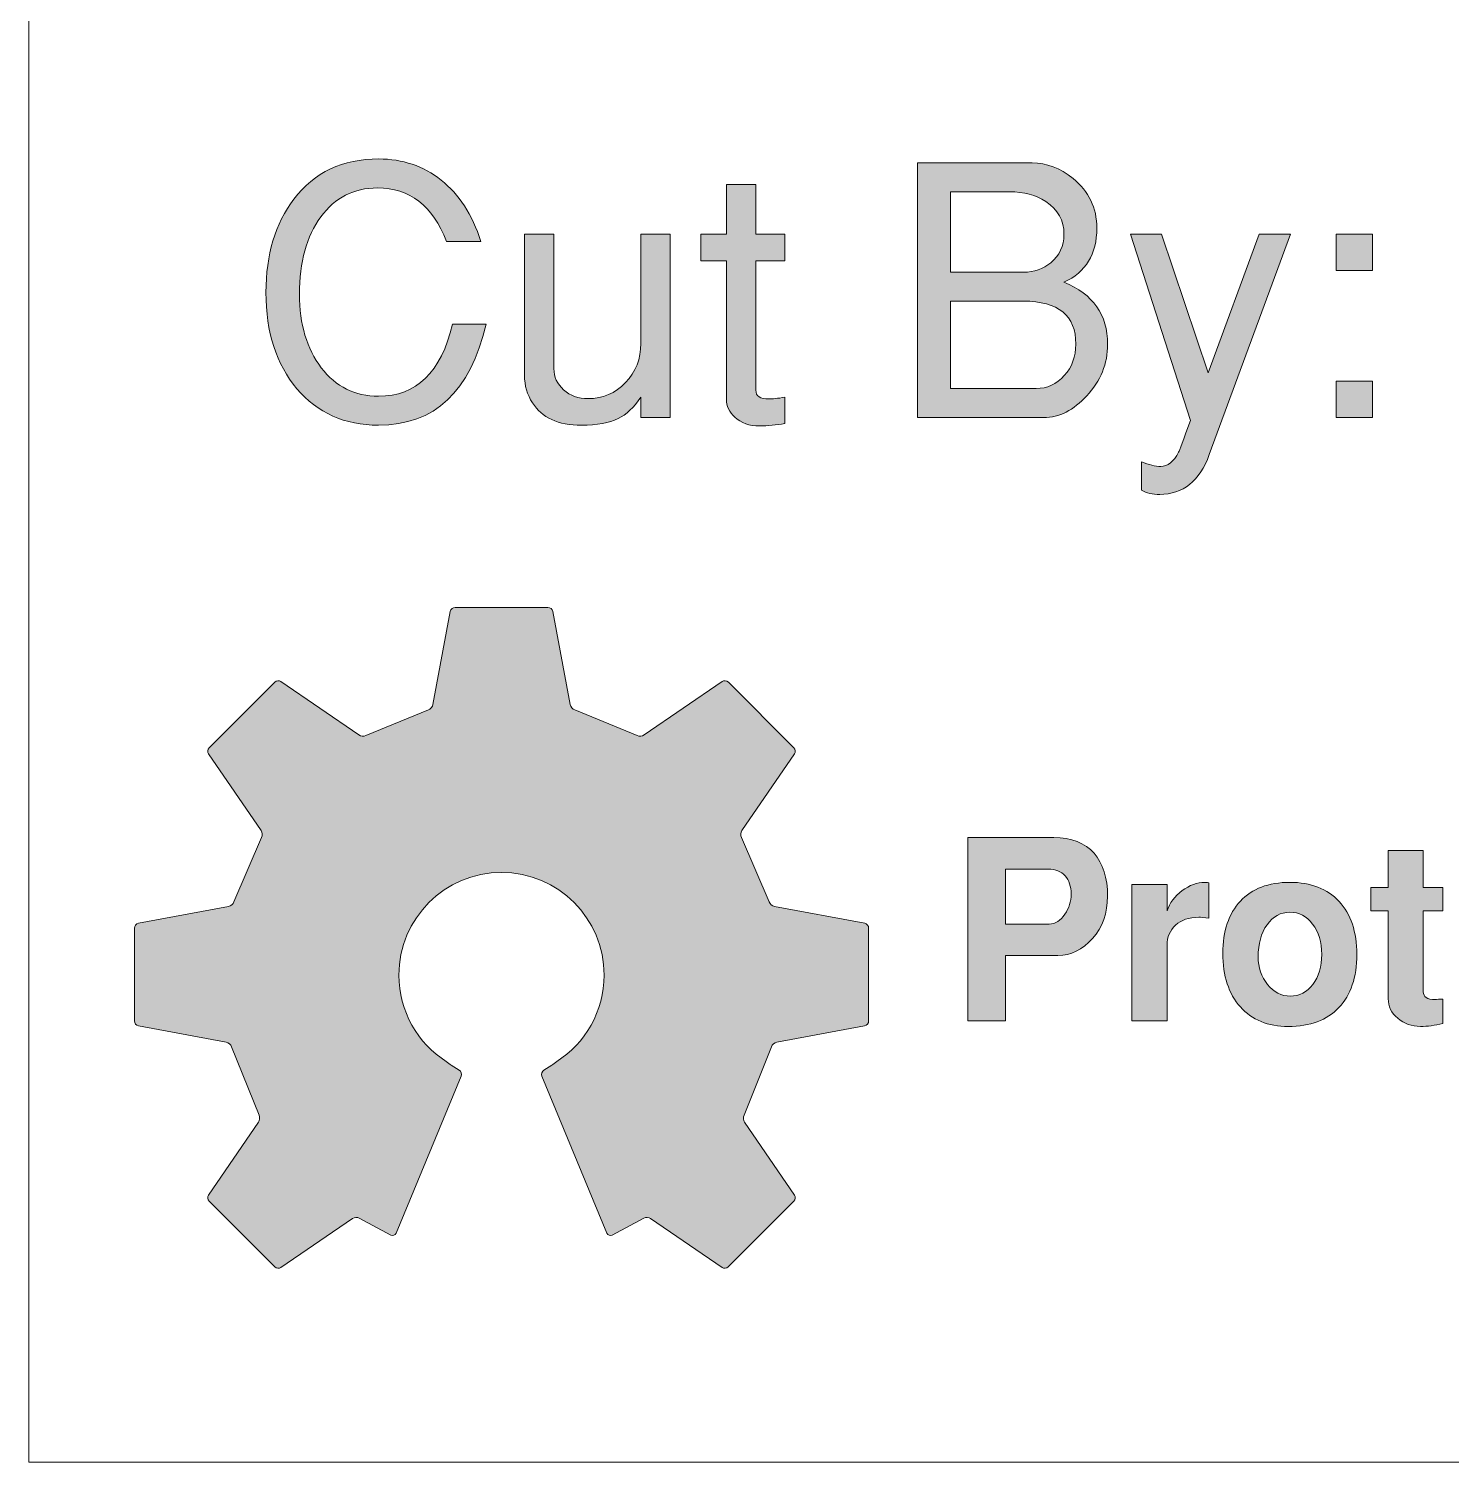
# Model space of a CAD drawing. Header units: inches. Extents: x 1.04 to 10.11, y -6.95 to -1.5.
# Drawn here: x 1.041 to 1.719, y -5.562 to -4.879 of the extents above; entities that cross this region are included whole.
import ezdxf

# ---------------------------------------------------------------- set-up
doc = ezdxf.new("R2010")
doc.units = ezdxf.units.IN
doc.header["$MEASUREMENT"] = 0
doc.layers.add('Layer 1', color=7, linetype='Continuous')

# ---------------------------------------------------------------- blocks, each defined once
blk = doc.blocks.new('block 33')
at = {"layer": 'Layer 1', "true_color": 0xed1f24}
h = blk.add_hatch(color=240, dxfattribs=at)
h.dxf.hatch_style = 2
edge = h.paths.add_edge_path()
edge.add_spline(control_points=[(1.25879, -5.01965), (1.25134, -5.05176), (1.23423, -5.06782), (1.20745, -5.06782), (1.19134, -5.06782), (1.17837, -5.06201), (1.16854, -5.05039), (1.1587, -5.03879), (1.15379, -5.02348), (1.15379, -5.00448), (1.15379, -4.98648), (1.15823, -4.97165), (1.16712, -4.95998), (1.17689, -4.9472), (1.1904, -4.94082), (1.20762, -4.94082), (1.21895, -4.94082), (1.22887, -4.94418), (1.23737, -4.9509), (1.24587, -4.95762), (1.25218, -4.96737), (1.25629, -4.98015), (1.25629, -4.98015), (1.23995, -4.98015), (1.23995, -4.98015), (1.2334, -4.96315), (1.2224, -4.95465), (1.20695, -4.95465), (1.19573, -4.95465), (1.18673, -4.95926), (1.17995, -4.96848), (1.17318, -4.97771), (1.16979, -4.98998), (1.16979, -5.00532), (1.16979, -5.01965), (1.17326, -5.03134), (1.1802, -5.0404), (1.18715, -5.04945), (1.19623, -5.05398), (1.20745, -5.05398), (1.22556, -5.05398), (1.23734, -5.04254), (1.24278, -5.01965), (1.24278, -5.01965), (1.25879, -5.01965), (1.25879, -5.01965)], knot_values=[0, 0, 0, 0, 1, 1, 1, 2, 2, 2, 3, 3, 3, 4, 4, 4, 5, 5, 5, 6, 6, 6, 7, 7, 7, 8, 8, 8, 9, 9, 9, 10, 10, 10, 11, 11, 11, 12, 12, 12, 13, 13, 13, 14, 14, 14, 15, 15, 15, 15], degree=3, periodic=1)
h = blk.add_hatch(color=240, dxfattribs=at)
h.dxf.hatch_style = 2
edge = h.paths.add_edge_path()
edge.add_spline(control_points=[(1.55528, -5.02915), (1.55528, -5.03848), (1.55195, -5.04671), (1.54528, -5.05381), (1.53906, -5.0607), (1.53223, -5.06415), (1.52478, -5.06415), (1.52478, -5.06415), (1.46462, -5.06415), (1.46462, -5.06415), (1.46462, -5.06415), (1.46462, -4.94265), (1.46462, -4.94265), (1.46462, -4.94265), (1.51928, -4.94265), (1.51928, -4.94265), (1.52606, -4.94265), (1.53256, -4.94515), (1.53878, -4.95015), (1.54634, -4.95626), (1.55012, -4.96415), (1.55012, -4.97382), (1.55012, -4.98626), (1.54489, -4.99487), (1.53445, -4.99965), (1.54834, -5.00532), (1.55528, -5.01515), (1.55528, -5.02915)], knot_values=[0, 0, 0, 0, 1, 1, 1, 2, 2, 2, 3, 3, 3, 4, 4, 4, 5, 5, 5, 6, 6, 6, 7, 7, 7, 8, 8, 8, 9, 9, 9, 9], degree=3, periodic=1)
edge = h.paths.add_edge_path()
edge.add_spline(control_points=[(1.53445, -4.97681), (1.53445, -4.97015), (1.53156, -4.96493), (1.52578, -4.96115), (1.521, -4.95804), (1.51529, -4.95648), (1.50862, -4.95648), (1.50862, -4.95648), (1.48029, -4.95648), (1.48029, -4.95648), (1.48029, -4.95648), (1.48029, -4.99481), (1.48029, -4.99481), (1.48029, -4.99481), (1.51529, -4.99481), (1.51529, -4.99481), (1.52017, -4.99481), (1.52445, -4.99331), (1.52812, -4.99032), (1.53234, -4.98687), (1.53445, -4.98237), (1.53445, -4.97681)], knot_values=[0, 0, 0, 0, 1, 1, 1, 2, 2, 2, 3, 3, 3, 4, 4, 4, 5, 5, 5, 6, 6, 6, 7, 7, 7, 7], degree=3, periodic=1)
edge = h.paths.add_edge_path()
edge.add_spline(control_points=[(1.54011, -5.02915), (1.54011, -5.01548), (1.53179, -5.00865), (1.51512, -5.00865), (1.51512, -5.00865), (1.48029, -5.00865), (1.48029, -5.00865), (1.48029, -5.00865), (1.48029, -5.05031), (1.48029, -5.05031), (1.48029, -5.05031), (1.52112, -5.05031), (1.52112, -5.05031), (1.52645, -5.05031), (1.53095, -5.04826), (1.53461, -5.04415), (1.53828, -5.04004), (1.54011, -5.03504), (1.54011, -5.02915)], knot_values=[0, 0, 0, 0, 1, 1, 1, 2, 2, 2, 3, 3, 3, 4, 4, 4, 5, 5, 5, 6, 6, 6, 6], degree=3, periodic=1)
h = blk.add_hatch(color=240, dxfattribs=at)
h.dxf.hatch_style = 2
edge = h.paths.add_edge_path()
edge.add_spline(control_points=[(1.40129, -5.06698), (1.39718, -5.06776), (1.39317, -5.06815), (1.38928, -5.06815), (1.38439, -5.06815), (1.38045, -5.06676), (1.37745, -5.06398), (1.37478, -5.06154), (1.37345, -5.0587), (1.37345, -5.05548), (1.37345, -5.05548), (1.37345, -4.98948), (1.37345, -4.98948), (1.37345, -4.98948), (1.36129, -4.98948), (1.36129, -4.98948), (1.36129, -4.98948), (1.36129, -4.97665), (1.36129, -4.97665), (1.36129, -4.97665), (1.37345, -4.97665), (1.37345, -4.97665), (1.37345, -4.97665), (1.37345, -4.95298), (1.37345, -4.95298), (1.37345, -4.95298), (1.38745, -4.95298), (1.38745, -4.95298), (1.38745, -4.95298), (1.38745, -4.97665), (1.38745, -4.97665), (1.38745, -4.97665), (1.40129, -4.97665), (1.40129, -4.97665), (1.40129, -4.97665), (1.40129, -4.98948), (1.40129, -4.98948), (1.40129, -4.98948), (1.38745, -4.98948), (1.38745, -4.98948), (1.38745, -4.98948), (1.38745, -5.05115), (1.38745, -5.05115), (1.38745, -5.05393), (1.38951, -5.05531), (1.39362, -5.05531), (1.39528, -5.05531), (1.39784, -5.05504), (1.40129, -5.05448), (1.40129, -5.05448), (1.40129, -5.06698), (1.40129, -5.06698)], knot_values=[0, 0, 0, 0, 1, 1, 1, 2, 2, 2, 3, 3, 3, 4, 4, 4, 5, 5, 5, 6, 6, 6, 7, 7, 7, 8, 8, 8, 9, 9, 9, 10, 10, 10, 11, 11, 11, 12, 12, 12, 13, 13, 13, 14, 14, 14, 15, 15, 15, 16, 16, 16, 17, 17, 17, 17], degree=3, periodic=1)
h = blk.add_hatch(color=240, dxfattribs=at)
h.dxf.hatch_style = 2
edge = h.paths.add_edge_path()
edge.add_spline(control_points=[(1.34662, -5.06415), (1.34662, -5.06415), (1.33262, -5.06415), (1.33262, -5.06415), (1.33262, -5.06415), (1.33262, -5.05448), (1.33262, -5.05448), (1.32928, -5.05937), (1.32568, -5.06276), (1.32178, -5.06465), (1.31757, -5.06676), (1.31173, -5.06782), (1.30429, -5.06782), (1.29317, -5.06782), (1.28539, -5.06426), (1.28095, -5.05715), (1.27839, -5.05326), (1.27712, -5.04893), (1.27712, -5.04415), (1.27712, -5.04415), (1.27712, -4.97665), (1.27712, -4.97665), (1.27712, -4.97665), (1.29112, -4.97665), (1.29112, -4.97665), (1.29112, -4.97665), (1.29112, -5.04081), (1.29112, -5.04081), (1.29112, -5.04481), (1.29268, -5.0482), (1.29579, -5.05098), (1.2989, -5.05376), (1.30279, -5.05515), (1.30745, -5.05515), (1.31445, -5.05515), (1.32039, -5.05259), (1.32528, -5.04748), (1.33017, -5.04237), (1.33262, -5.03615), (1.33262, -5.02882), (1.33262, -5.02882), (1.33262, -4.97665), (1.33262, -4.97665), (1.33262, -4.97665), (1.34662, -4.97665), (1.34662, -4.97665), (1.34662, -4.97665), (1.34662, -5.06415), (1.34662, -5.06415)], knot_values=[0, 0, 0, 0, 1, 1, 1, 2, 2, 2, 3, 3, 3, 4, 4, 4, 5, 5, 5, 6, 6, 6, 7, 7, 7, 8, 8, 8, 9, 9, 9, 10, 10, 10, 11, 11, 11, 12, 12, 12, 13, 13, 13, 14, 14, 14, 15, 15, 15, 16, 16, 16, 16], degree=3, periodic=1)
h = blk.add_hatch(color=240, dxfattribs=at)
h.dxf.hatch_style = 2
edge = h.paths.add_edge_path()
edge.add_spline(control_points=[(1.64245, -4.97665), (1.64245, -4.97665), (1.60378, -5.08181), (1.60378, -5.08181), (1.59911, -5.09448), (1.59123, -5.10082), (1.58011, -5.10082), (1.57667, -5.10082), (1.57378, -5.10014), (1.57145, -5.0988), (1.57145, -5.0988), (1.57145, -5.08531), (1.57145, -5.08531), (1.57501, -5.08676), (1.57806, -5.08748), (1.58061, -5.08748), (1.58395, -5.08748), (1.58679, -5.0852), (1.58912, -5.08063), (1.58945, -5.08008), (1.59134, -5.07507), (1.59478, -5.06561), (1.59478, -5.06561), (1.56611, -4.97665), (1.56611, -4.97665), (1.56611, -4.97665), (1.581, -4.97665), (1.581, -4.97665), (1.581, -4.97665), (1.60322, -5.04278), (1.60322, -5.04278), (1.60322, -5.04278), (1.62753, -4.97665), (1.62753, -4.97665), (1.62753, -4.97665), (1.64245, -4.97665), (1.64245, -4.97665)], knot_values=[0, 0, 0, 0, 1, 1, 1, 2, 2, 2, 3, 3, 3, 4, 4, 4, 5, 5, 5, 6, 6, 6, 7, 7, 7, 8, 8, 8, 9, 9, 9, 10, 10, 10, 11, 11, 11, 12, 12, 12, 12], degree=3, periodic=1)
h = blk.add_hatch(color=240, dxfattribs=at)
h.dxf.hatch_style = 2
h.paths.add_polyline_path([(1.68161, -4.99398), (1.66428, -4.99398), (1.66428, -4.97665), (1.68161, -4.97665)])
h.paths.add_polyline_path([(1.68161, -5.06415), (1.66428, -5.06415), (1.66428, -5.04681), (1.68161, -5.04681)])
at = {"layer": 'Layer 1', "lineweight": 0}
for points in [[(1.68161, -4.99398), (1.66428, -4.99398), (1.66428, -4.97665), (1.68161, -4.97665), (1.68161, -4.99398)], [(1.68161, -5.06415), (1.66428, -5.06415), (1.66428, -5.04681), (1.68161, -5.04681), (1.68161, -5.06415)]]:
    blk.add_lwpolyline(points, dxfattribs=at)
for points, knots in [([(1.25879, -5.01965), (1.25134, -5.05176), (1.23423, -5.06782), (1.20745, -5.06782), (1.19134, -5.06782), (1.17837, -5.06201), (1.16854, -5.05039), (1.1587, -5.03879), (1.15379, -5.02348), (1.15379, -5.00448), (1.15379, -4.98648), (1.15823, -4.97165), (1.16712, -4.95998), (1.17689, -4.9472), (1.1904, -4.94082), (1.20762, -4.94082), (1.21895, -4.94082), (1.22887, -4.94418), (1.23737, -4.9509), (1.24587, -4.95762), (1.25218, -4.96737), (1.25629, -4.98015), (1.25629, -4.98015), (1.23995, -4.98015), (1.23995, -4.98015), (1.2334, -4.96315), (1.2224, -4.95465), (1.20695, -4.95465), (1.19573, -4.95465), (1.18673, -4.95926), (1.17995, -4.96848), (1.17318, -4.97771), (1.16979, -4.98998), (1.16979, -5.00532), (1.16979, -5.01965), (1.17326, -5.03134), (1.1802, -5.0404), (1.18715, -5.04945), (1.19623, -5.05398), (1.20745, -5.05398), (1.22556, -5.05398), (1.23734, -5.04254), (1.24278, -5.01965), (1.24278, -5.01965), (1.25879, -5.01965), (1.25879, -5.01965)], [0, 0, 0, 0, 1, 1, 1, 2, 2, 2, 3, 3, 3, 4, 4, 4, 5, 5, 5, 6, 6, 6, 7, 7, 7, 8, 8, 8, 9, 9, 9, 10, 10, 10, 11, 11, 11, 12, 12, 12, 13, 13, 13, 14, 14, 14, 15, 15, 15, 15]), ([(1.55528, -5.02915), (1.55528, -5.03848), (1.55195, -5.04671), (1.54528, -5.05381), (1.53906, -5.0607), (1.53223, -5.06415), (1.52478, -5.06415), (1.52478, -5.06415), (1.46462, -5.06415), (1.46462, -5.06415), (1.46462, -5.06415), (1.46462, -4.94265), (1.46462, -4.94265), (1.46462, -4.94265), (1.51928, -4.94265), (1.51928, -4.94265), (1.52606, -4.94265), (1.53256, -4.94515), (1.53878, -4.95015), (1.54634, -4.95626), (1.55012, -4.96415), (1.55012, -4.97382), (1.55012, -4.98626), (1.54489, -4.99487), (1.53445, -4.99965), (1.54834, -5.00532), (1.55528, -5.01515), (1.55528, -5.02915)], [0, 0, 0, 0, 1, 1, 1, 2, 2, 2, 3, 3, 3, 4, 4, 4, 5, 5, 5, 6, 6, 6, 7, 7, 7, 8, 8, 8, 9, 9, 9, 9]), ([(1.40129, -5.06698), (1.39718, -5.06776), (1.39317, -5.06815), (1.38928, -5.06815), (1.38439, -5.06815), (1.38045, -5.06676), (1.37745, -5.06398), (1.37478, -5.06154), (1.37345, -5.0587), (1.37345, -5.05548), (1.37345, -5.05548), (1.37345, -4.98948), (1.37345, -4.98948), (1.37345, -4.98948), (1.36129, -4.98948), (1.36129, -4.98948), (1.36129, -4.98948), (1.36129, -4.97665), (1.36129, -4.97665), (1.36129, -4.97665), (1.37345, -4.97665), (1.37345, -4.97665), (1.37345, -4.97665), (1.37345, -4.95298), (1.37345, -4.95298), (1.37345, -4.95298), (1.38745, -4.95298), (1.38745, -4.95298), (1.38745, -4.95298), (1.38745, -4.97665), (1.38745, -4.97665), (1.38745, -4.97665), (1.40129, -4.97665), (1.40129, -4.97665), (1.40129, -4.97665), (1.40129, -4.98948), (1.40129, -4.98948), (1.40129, -4.98948), (1.38745, -4.98948), (1.38745, -4.98948), (1.38745, -4.98948), (1.38745, -5.05115), (1.38745, -5.05115), (1.38745, -5.05393), (1.38951, -5.05531), (1.39362, -5.05531), (1.39528, -5.05531), (1.39784, -5.05504), (1.40129, -5.05448), (1.40129, -5.05448), (1.40129, -5.06698), (1.40129, -5.06698)], [0, 0, 0, 0, 1, 1, 1, 2, 2, 2, 3, 3, 3, 4, 4, 4, 5, 5, 5, 6, 6, 6, 7, 7, 7, 8, 8, 8, 9, 9, 9, 10, 10, 10, 11, 11, 11, 12, 12, 12, 13, 13, 13, 14, 14, 14, 15, 15, 15, 16, 16, 16, 17, 17, 17, 17]), ([(1.53445, -4.97681), (1.53445, -4.97015), (1.53156, -4.96493), (1.52578, -4.96115), (1.521, -4.95804), (1.51529, -4.95648), (1.50862, -4.95648), (1.50862, -4.95648), (1.48029, -4.95648), (1.48029, -4.95648), (1.48029, -4.95648), (1.48029, -4.99481), (1.48029, -4.99481), (1.48029, -4.99481), (1.51529, -4.99481), (1.51529, -4.99481), (1.52017, -4.99481), (1.52445, -4.99331), (1.52812, -4.99032), (1.53234, -4.98687), (1.53445, -4.98237), (1.53445, -4.97681)], [0, 0, 0, 0, 1, 1, 1, 2, 2, 2, 3, 3, 3, 4, 4, 4, 5, 5, 5, 6, 6, 6, 7, 7, 7, 7]), ([(1.34662, -5.06415), (1.34662, -5.06415), (1.33262, -5.06415), (1.33262, -5.06415), (1.33262, -5.06415), (1.33262, -5.05448), (1.33262, -5.05448), (1.32928, -5.05937), (1.32568, -5.06276), (1.32178, -5.06465), (1.31757, -5.06676), (1.31173, -5.06782), (1.30429, -5.06782), (1.29317, -5.06782), (1.28539, -5.06426), (1.28095, -5.05715), (1.27839, -5.05326), (1.27712, -5.04893), (1.27712, -5.04415), (1.27712, -5.04415), (1.27712, -4.97665), (1.27712, -4.97665), (1.27712, -4.97665), (1.29112, -4.97665), (1.29112, -4.97665), (1.29112, -4.97665), (1.29112, -5.04081), (1.29112, -5.04081), (1.29112, -5.04481), (1.29268, -5.0482), (1.29579, -5.05098), (1.2989, -5.05376), (1.30279, -5.05515), (1.30745, -5.05515), (1.31445, -5.05515), (1.32039, -5.05259), (1.32528, -5.04748), (1.33017, -5.04237), (1.33262, -5.03615), (1.33262, -5.02882), (1.33262, -5.02882), (1.33262, -4.97665), (1.33262, -4.97665), (1.33262, -4.97665), (1.34662, -4.97665), (1.34662, -4.97665), (1.34662, -4.97665), (1.34662, -5.06415), (1.34662, -5.06415)], [0, 0, 0, 0, 1, 1, 1, 2, 2, 2, 3, 3, 3, 4, 4, 4, 5, 5, 5, 6, 6, 6, 7, 7, 7, 8, 8, 8, 9, 9, 9, 10, 10, 10, 11, 11, 11, 12, 12, 12, 13, 13, 13, 14, 14, 14, 15, 15, 15, 16, 16, 16, 16]), ([(1.64245, -4.97665), (1.64245, -4.97665), (1.60378, -5.08181), (1.60378, -5.08181), (1.59911, -5.09448), (1.59123, -5.10082), (1.58011, -5.10082), (1.57667, -5.10082), (1.57378, -5.10014), (1.57145, -5.0988), (1.57145, -5.0988), (1.57145, -5.08531), (1.57145, -5.08531), (1.57501, -5.08676), (1.57806, -5.08748), (1.58061, -5.08748), (1.58395, -5.08748), (1.58679, -5.0852), (1.58912, -5.08063), (1.58945, -5.08008), (1.59134, -5.07507), (1.59478, -5.06561), (1.59478, -5.06561), (1.56611, -4.97665), (1.56611, -4.97665), (1.56611, -4.97665), (1.581, -4.97665), (1.581, -4.97665), (1.581, -4.97665), (1.60322, -5.04278), (1.60322, -5.04278), (1.60322, -5.04278), (1.62753, -4.97665), (1.62753, -4.97665), (1.62753, -4.97665), (1.64245, -4.97665), (1.64245, -4.97665)], [0, 0, 0, 0, 1, 1, 1, 2, 2, 2, 3, 3, 3, 4, 4, 4, 5, 5, 5, 6, 6, 6, 7, 7, 7, 8, 8, 8, 9, 9, 9, 10, 10, 10, 11, 11, 11, 12, 12, 12, 12]), ([(1.54011, -5.02915), (1.54011, -5.01548), (1.53179, -5.00865), (1.51512, -5.00865), (1.51512, -5.00865), (1.48029, -5.00865), (1.48029, -5.00865), (1.48029, -5.00865), (1.48029, -5.05031), (1.48029, -5.05031), (1.48029, -5.05031), (1.52112, -5.05031), (1.52112, -5.05031), (1.52645, -5.05031), (1.53095, -5.04826), (1.53461, -5.04415), (1.53828, -5.04004), (1.54011, -5.03504), (1.54011, -5.02915)], [0, 0, 0, 0, 1, 1, 1, 2, 2, 2, 3, 3, 3, 4, 4, 4, 5, 5, 5, 6, 6, 6, 6])]:
    blk.add_open_spline(points, degree=3, knots=knots, dxfattribs=at)
blk = doc.blocks.new('block 32')
at = {"layer": 'Layer 1'}
blk.add_blockref('block 33', (0, 0), dxfattribs=at)
blk = doc.blocks.new('block 273')
at = {"layer": 'Layer 1', "true_color": 0xed1f24}
h = blk.add_hatch(color=240, dxfattribs=at)
h.dxf.hatch_style = 2
edge = h.paths.add_edge_path()
edge.add_spline(control_points=[(1.55524, -5.29245), (1.55524, -5.30052), (1.55284, -5.30724), (1.54805, -5.31263), (1.54326, -5.31801), (1.53775, -5.32071), (1.53153, -5.32071), (1.53153, -5.32071), (1.5065, -5.32071), (1.5065, -5.32071), (1.5065, -5.32071), (1.5065, -5.35184), (1.5065, -5.35184), (1.5065, -5.35184), (1.48854, -5.35184), (1.48854, -5.35184), (1.48854, -5.35184), (1.48854, -5.26455), (1.48854, -5.26455), (1.48854, -5.26455), (1.52961, -5.26455), (1.52961, -5.26455), (1.53807, -5.26455), (1.54445, -5.26703), (1.54877, -5.27198), (1.55308, -5.27692), (1.55524, -5.28375), (1.55524, -5.29245)], knot_values=[0, 0, 0, 0, 1, 1, 1, 2, 2, 2, 3, 3, 3, 4, 4, 4, 5, 5, 5, 6, 6, 6, 7, 7, 7, 8, 8, 8, 9, 9, 9, 9], degree=3, periodic=1)
edge = h.paths.add_edge_path()
edge.add_spline(control_points=[(1.53787, -5.29138), (1.53787, -5.28778), (1.53691, -5.28491), (1.535, -5.28276), (1.53308, -5.2806), (1.53041, -5.27952), (1.52698, -5.27952), (1.52698, -5.27952), (1.5065, -5.27952), (1.5065, -5.27952), (1.5065, -5.27952), (1.5065, -5.30574), (1.5065, -5.30574), (1.5065, -5.30574), (1.52745, -5.30574), (1.52745, -5.30574), (1.53033, -5.30574), (1.5328, -5.30419), (1.53488, -5.30107), (1.53687, -5.2982), (1.53787, -5.29496), (1.53787, -5.29138)], knot_values=[0, 0, 0, 0, 1, 1, 1, 2, 2, 2, 3, 3, 3, 4, 4, 4, 5, 5, 5, 6, 6, 6, 7, 7, 7, 7], degree=3, periodic=1)
h = blk.add_hatch(color=240, dxfattribs=at)
h.dxf.hatch_style = 2
edge = h.paths.add_edge_path()
edge.add_spline(control_points=[(1.7152, -5.35316), (1.71129, -5.35411), (1.70774, -5.35459), (1.70455, -5.35459), (1.70032, -5.35459), (1.69668, -5.3533), (1.69365, -5.3507), (1.69062, -5.34811), (1.6891, -5.34502), (1.6891, -5.34142), (1.6891, -5.34142), (1.6891, -5.2994), (1.6891, -5.2994), (1.6891, -5.2994), (1.68084, -5.2994), (1.68084, -5.2994), (1.68084, -5.2994), (1.68084, -5.28826), (1.68084, -5.28826), (1.68084, -5.28826), (1.6891, -5.28826), (1.6891, -5.28826), (1.6891, -5.28826), (1.6891, -5.27066), (1.6891, -5.27066), (1.6891, -5.27066), (1.70586, -5.27066), (1.70586, -5.27066), (1.70586, -5.27066), (1.70586, -5.28826), (1.70586, -5.28826), (1.70586, -5.28826), (1.7152, -5.28826), (1.7152, -5.28826), (1.7152, -5.28826), (1.7152, -5.2994), (1.7152, -5.2994), (1.7152, -5.2994), (1.70586, -5.2994), (1.70586, -5.2994), (1.70586, -5.2994), (1.70586, -5.33807), (1.70586, -5.33807), (1.70586, -5.34055), (1.70774, -5.34178), (1.71149, -5.34178), (1.71237, -5.3417), (1.71361, -5.34162), (1.7152, -5.34155), (1.7152, -5.34155), (1.7152, -5.35316), (1.7152, -5.35316)], knot_values=[0, 0, 0, 0, 1, 1, 1, 2, 2, 2, 3, 3, 3, 4, 4, 4, 5, 5, 5, 6, 6, 6, 7, 7, 7, 8, 8, 8, 9, 9, 9, 10, 10, 10, 11, 11, 11, 12, 12, 12, 13, 13, 13, 14, 14, 14, 15, 15, 15, 16, 16, 16, 17, 17, 17, 17], degree=3, periodic=1)
h = blk.add_hatch(color=240, dxfattribs=at)
h.dxf.hatch_style = 2
edge = h.paths.add_edge_path()
edge.add_spline(control_points=[(1.60361, -5.30287), (1.60137, -5.30263), (1.59974, -5.30251), (1.5987, -5.30251), (1.59399, -5.30251), (1.5903, -5.30377), (1.58763, -5.30628), (1.58495, -5.3088), (1.58361, -5.31197), (1.58361, -5.3158), (1.58361, -5.3158), (1.58361, -5.35184), (1.58361, -5.35184), (1.58361, -5.35184), (1.56685, -5.35184), (1.56685, -5.35184), (1.56685, -5.35184), (1.56685, -5.28695), (1.56685, -5.28695), (1.56685, -5.28695), (1.58361, -5.28695), (1.58361, -5.28695), (1.58361, -5.28695), (1.58361, -5.29951), (1.58361, -5.29951), (1.58481, -5.29568), (1.58721, -5.29245), (1.5908, -5.28982), (1.59439, -5.28718), (1.59798, -5.28587), (1.60158, -5.28587), (1.60197, -5.28587), (1.60265, -5.28594), (1.60361, -5.28611), (1.60361, -5.28611), (1.60361, -5.30287), (1.60361, -5.30287)], knot_values=[0, 0, 0, 0, 1, 1, 1, 2, 2, 2, 3, 3, 3, 4, 4, 4, 5, 5, 5, 6, 6, 6, 7, 7, 7, 8, 8, 8, 9, 9, 9, 10, 10, 10, 11, 11, 11, 12, 12, 12, 12], degree=3, periodic=1)
h = blk.add_hatch(color=240, dxfattribs=at)
h.dxf.hatch_style = 2
edge = h.paths.add_edge_path()
edge.add_spline(control_points=[(1.67413, -5.32023), (1.67413, -5.33117), (1.67128, -5.33963), (1.66557, -5.34561), (1.65986, -5.3516), (1.65182, -5.35459), (1.64145, -5.35459), (1.63179, -5.35459), (1.62416, -5.35148), (1.61858, -5.34526), (1.61299, -5.33903), (1.6102, -5.33053), (1.6102, -5.31975), (1.6102, -5.30914), (1.61299, -5.30084), (1.61858, -5.29485), (1.62416, -5.28886), (1.63203, -5.28587), (1.64216, -5.28587), (1.65222, -5.28587), (1.66007, -5.2889), (1.66569, -5.29496), (1.67132, -5.30103), (1.67413, -5.30946), (1.67413, -5.32023)], knot_values=[0, 0, 0, 0, 1, 1, 1, 2, 2, 2, 3, 3, 3, 4, 4, 4, 5, 5, 5, 6, 6, 6, 7, 7, 7, 8, 8, 8, 8], degree=3, periodic=1)
edge = h.paths.add_edge_path()
edge.add_spline(control_points=[(1.65737, -5.32029), (1.65737, -5.31432), (1.65593, -5.30947), (1.65306, -5.30573), (1.65019, -5.30199), (1.64655, -5.30012), (1.64216, -5.30012), (1.63777, -5.30012), (1.63416, -5.3021), (1.63133, -5.30608), (1.62849, -5.31007), (1.62708, -5.31516), (1.62708, -5.32136), (1.62708, -5.32654), (1.62857, -5.33095), (1.63156, -5.33462), (1.63456, -5.33828), (1.63817, -5.34011), (1.6424, -5.34011), (1.64679, -5.34011), (1.65038, -5.33826), (1.65318, -5.33455), (1.65597, -5.33086), (1.65737, -5.3261), (1.65737, -5.32029)], knot_values=[0, 0, 0, 0, 1, 1, 1, 2, 2, 2, 3, 3, 3, 4, 4, 4, 5, 5, 5, 6, 6, 6, 7, 7, 7, 8, 8, 8, 8], degree=3, periodic=1)
at = {"layer": 'Layer 1', "lineweight": 0}
for points, knots in [([(1.55524, -5.29245), (1.55524, -5.30052), (1.55284, -5.30724), (1.54805, -5.31263), (1.54326, -5.31801), (1.53775, -5.32071), (1.53153, -5.32071), (1.53153, -5.32071), (1.5065, -5.32071), (1.5065, -5.32071), (1.5065, -5.32071), (1.5065, -5.35184), (1.5065, -5.35184), (1.5065, -5.35184), (1.48854, -5.35184), (1.48854, -5.35184), (1.48854, -5.35184), (1.48854, -5.26455), (1.48854, -5.26455), (1.48854, -5.26455), (1.52961, -5.26455), (1.52961, -5.26455), (1.53807, -5.26455), (1.54445, -5.26703), (1.54877, -5.27198), (1.55308, -5.27692), (1.55524, -5.28375), (1.55524, -5.29245)], [0, 0, 0, 0, 1, 1, 1, 2, 2, 2, 3, 3, 3, 4, 4, 4, 5, 5, 5, 6, 6, 6, 7, 7, 7, 8, 8, 8, 9, 9, 9, 9]), ([(1.7152, -5.35316), (1.71129, -5.35411), (1.70774, -5.35459), (1.70455, -5.35459), (1.70032, -5.35459), (1.69668, -5.3533), (1.69365, -5.3507), (1.69062, -5.34811), (1.6891, -5.34502), (1.6891, -5.34142), (1.6891, -5.34142), (1.6891, -5.2994), (1.6891, -5.2994), (1.6891, -5.2994), (1.68084, -5.2994), (1.68084, -5.2994), (1.68084, -5.2994), (1.68084, -5.28826), (1.68084, -5.28826), (1.68084, -5.28826), (1.6891, -5.28826), (1.6891, -5.28826), (1.6891, -5.28826), (1.6891, -5.27066), (1.6891, -5.27066), (1.6891, -5.27066), (1.70586, -5.27066), (1.70586, -5.27066), (1.70586, -5.27066), (1.70586, -5.28826), (1.70586, -5.28826), (1.70586, -5.28826), (1.7152, -5.28826), (1.7152, -5.28826), (1.7152, -5.28826), (1.7152, -5.2994), (1.7152, -5.2994), (1.7152, -5.2994), (1.70586, -5.2994), (1.70586, -5.2994), (1.70586, -5.2994), (1.70586, -5.33807), (1.70586, -5.33807), (1.70586, -5.34055), (1.70774, -5.34178), (1.71149, -5.34178), (1.71237, -5.3417), (1.71361, -5.34162), (1.7152, -5.34155), (1.7152, -5.34155), (1.7152, -5.35316), (1.7152, -5.35316)], [0, 0, 0, 0, 1, 1, 1, 2, 2, 2, 3, 3, 3, 4, 4, 4, 5, 5, 5, 6, 6, 6, 7, 7, 7, 8, 8, 8, 9, 9, 9, 10, 10, 10, 11, 11, 11, 12, 12, 12, 13, 13, 13, 14, 14, 14, 15, 15, 15, 16, 16, 16, 17, 17, 17, 17]), ([(1.53787, -5.29138), (1.53787, -5.28778), (1.53691, -5.28491), (1.535, -5.28276), (1.53308, -5.2806), (1.53041, -5.27952), (1.52698, -5.27952), (1.52698, -5.27952), (1.5065, -5.27952), (1.5065, -5.27952), (1.5065, -5.27952), (1.5065, -5.30574), (1.5065, -5.30574), (1.5065, -5.30574), (1.52745, -5.30574), (1.52745, -5.30574), (1.53033, -5.30574), (1.5328, -5.30419), (1.53488, -5.30107), (1.53687, -5.2982), (1.53787, -5.29496), (1.53787, -5.29138)], [0, 0, 0, 0, 1, 1, 1, 2, 2, 2, 3, 3, 3, 4, 4, 4, 5, 5, 5, 6, 6, 6, 7, 7, 7, 7]), ([(1.60361, -5.30287), (1.60137, -5.30263), (1.59974, -5.30251), (1.5987, -5.30251), (1.59399, -5.30251), (1.5903, -5.30377), (1.58763, -5.30628), (1.58495, -5.3088), (1.58361, -5.31197), (1.58361, -5.3158), (1.58361, -5.3158), (1.58361, -5.35184), (1.58361, -5.35184), (1.58361, -5.35184), (1.56685, -5.35184), (1.56685, -5.35184), (1.56685, -5.35184), (1.56685, -5.28695), (1.56685, -5.28695), (1.56685, -5.28695), (1.58361, -5.28695), (1.58361, -5.28695), (1.58361, -5.28695), (1.58361, -5.29951), (1.58361, -5.29951), (1.58481, -5.29568), (1.58721, -5.29245), (1.5908, -5.28982), (1.59439, -5.28718), (1.59798, -5.28587), (1.60158, -5.28587), (1.60197, -5.28587), (1.60265, -5.28594), (1.60361, -5.28611), (1.60361, -5.28611), (1.60361, -5.30287), (1.60361, -5.30287)], [0, 0, 0, 0, 1, 1, 1, 2, 2, 2, 3, 3, 3, 4, 4, 4, 5, 5, 5, 6, 6, 6, 7, 7, 7, 8, 8, 8, 9, 9, 9, 10, 10, 10, 11, 11, 11, 12, 12, 12, 12]), ([(1.67413, -5.32023), (1.67413, -5.33117), (1.67128, -5.33963), (1.66557, -5.34561), (1.65986, -5.3516), (1.65182, -5.35459), (1.64145, -5.35459), (1.63179, -5.35459), (1.62416, -5.35148), (1.61858, -5.34526), (1.61299, -5.33903), (1.6102, -5.33053), (1.6102, -5.31975), (1.6102, -5.30914), (1.61299, -5.30084), (1.61858, -5.29485), (1.62416, -5.28886), (1.63203, -5.28587), (1.64216, -5.28587), (1.65222, -5.28587), (1.66007, -5.2889), (1.66569, -5.29496), (1.67132, -5.30103), (1.67413, -5.30946), (1.67413, -5.32023)], [0, 0, 0, 0, 1, 1, 1, 2, 2, 2, 3, 3, 3, 4, 4, 4, 5, 5, 5, 6, 6, 6, 7, 7, 7, 8, 8, 8, 8]), ([(1.65737, -5.32029), (1.65737, -5.31432), (1.65593, -5.30947), (1.65306, -5.30573), (1.65019, -5.30199), (1.64655, -5.30012), (1.64216, -5.30012), (1.63777, -5.30012), (1.63416, -5.3021), (1.63133, -5.30608), (1.62849, -5.31007), (1.62708, -5.31516), (1.62708, -5.32136), (1.62708, -5.32654), (1.62857, -5.33095), (1.63156, -5.33462), (1.63456, -5.33828), (1.63817, -5.34011), (1.6424, -5.34011), (1.64679, -5.34011), (1.65038, -5.33826), (1.65318, -5.33455), (1.65597, -5.33086), (1.65737, -5.3261), (1.65737, -5.32029)], [0, 0, 0, 0, 1, 1, 1, 2, 2, 2, 3, 3, 3, 4, 4, 4, 5, 5, 5, 6, 6, 6, 7, 7, 7, 8, 8, 8, 8])]:
    blk.add_open_spline(points, degree=3, knots=knots, dxfattribs=at)
blk = doc.blocks.new('block 272')
at = {"layer": 'Layer 1', "true_color": 0xed1f24}
h = blk.add_hatch(color=240, dxfattribs=at)
h.dxf.hatch_style = 2
edge = h.paths.add_edge_path()
edge.add_spline(control_points=[(1.43938, -5.3054), (1.43938, -5.3054), (1.39638, -5.2974), (1.39638, -5.2974), (1.39533, -5.29721), (1.39419, -5.29622), (1.39383, -5.29521), (1.39383, -5.29521), (1.38065, -5.26446), (1.38065, -5.26446), (1.38015, -5.26351), (1.38025, -5.26202), (1.38086, -5.26114), (1.38086, -5.26114), (1.40591, -5.22462), (1.40591, -5.22462), (1.40651, -5.22374), (1.40639, -5.22241), (1.40564, -5.22165), (1.40564, -5.22165), (1.37435, -5.19035), (1.37435, -5.19035), (1.37358, -5.1896), (1.37225, -5.18947), (1.37138, -5.19008), (1.37138, -5.19008), (1.33421, -5.21558), (1.33421, -5.21558), (1.33333, -5.21618), (1.33183, -5.21629), (1.33087, -5.21581), (1.33087, -5.21581), (1.30106, -5.20361), (1.30106, -5.20361), (1.30005, -5.20328), (1.29907, -5.20215), (1.29886, -5.2011), (1.29886, -5.2011), (1.29058, -5.15662), (1.29058, -5.15662), (1.29039, -5.15557), (1.28935, -5.15471), (1.28829, -5.15471), (1.28829, -5.15471), (1.24403, -5.15471), (1.24403, -5.15471), (1.24296, -5.15471), (1.24193, -5.15557), (1.24173, -5.15662), (1.24173, -5.15662), (1.23346, -5.2011), (1.23346, -5.2011), (1.23326, -5.20215), (1.23227, -5.20328), (1.23126, -5.20361), (1.23126, -5.20361), (1.20144, -5.21581), (1.20144, -5.21581), (1.20049, -5.21629), (1.19898, -5.21618), (1.19811, -5.21558), (1.19811, -5.21558), (1.16095, -5.19008), (1.16095, -5.19008), (1.16007, -5.18947), (1.15873, -5.1896), (1.15798, -5.19035), (1.15798, -5.19035), (1.12668, -5.22165), (1.12668, -5.22165), (1.12593, -5.22241), (1.1258, -5.22374), (1.1264, -5.22462), (1.1264, -5.22462), (1.15146, -5.26114), (1.15146, -5.26114), (1.15206, -5.26202), (1.15216, -5.26351), (1.15167, -5.26446), (1.15167, -5.26446), (1.13848, -5.29521), (1.13848, -5.29521), (1.13814, -5.29622), (1.13699, -5.29721), (1.13594, -5.2974), (1.13594, -5.2974), (1.09294, -5.3054), (1.09294, -5.3054), (1.09189, -5.3056), (1.09103, -5.30663), (1.09103, -5.3077), (1.09103, -5.3077), (1.09103, -5.35196), (1.09103, -5.35196), (1.09103, -5.35303), (1.09189, -5.35406), (1.09294, -5.35425), (1.09294, -5.35425), (1.13489, -5.36206), (1.13489, -5.36206), (1.13594, -5.36224), (1.13706, -5.36325), (1.13738, -5.36426), (1.13738, -5.36426), (1.15048, -5.39697), (1.15048, -5.39697), (1.15094, -5.39794), (1.15083, -5.39943), (1.15022, -5.40031), (1.15022, -5.40031), (1.1264, -5.43504), (1.1264, -5.43504), (1.1258, -5.43592), (1.12592, -5.43726), (1.12667, -5.43801), (1.12667, -5.43801), (1.15797, -5.46931), (1.15797, -5.46931), (1.15873, -5.47005), (1.16007, -5.47019), (1.16094, -5.46958), (1.16094, -5.46958), (1.19505, -5.44617), (1.19505, -5.44617), (1.19594, -5.44557), (1.1974, -5.44552), (1.19832, -5.44606), (1.19832, -5.44606), (1.21337, -5.45409), (1.21337, -5.45409), (1.21431, -5.45458), (1.21543, -5.45416), (1.21583, -5.45319), (1.21583, -5.45319), (1.24685, -5.37824), (1.24685, -5.37824), (1.24726, -5.37725), (1.24685, -5.376), (1.24594, -5.37545), (1.24594, -5.37545), (1.24217, -5.37314), (1.24217, -5.37314), (1.24148, -5.37271), (1.24054, -5.37198), (1.2398, -5.37131), (1.22622, -5.36262), (1.21721, -5.3474), (1.21721, -5.33008), (1.21721, -5.30305), (1.23912, -5.28113), (1.26615, -5.28113), (1.29319, -5.28113), (1.3151, -5.30305), (1.3151, -5.33008), (1.3151, -5.3474), (1.30609, -5.36262), (1.29251, -5.37131), (1.29178, -5.37198), (1.29083, -5.37271), (1.29013, -5.37314), (1.29013, -5.37314), (1.28638, -5.37545), (1.28638, -5.37545), (1.28547, -5.376), (1.28505, -5.37725), (1.28546, -5.37824), (1.28546, -5.37824), (1.31647, -5.45319), (1.31647, -5.45319), (1.31688, -5.45416), (1.31799, -5.45458), (1.31895, -5.45409), (1.31895, -5.45409), (1.33398, -5.44607), (1.33398, -5.44607), (1.33491, -5.44552), (1.33638, -5.44556), (1.33726, -5.44617), (1.33726, -5.44617), (1.37137, -5.46958), (1.37137, -5.46958), (1.37225, -5.47019), (1.37358, -5.47005), (1.37434, -5.46931), (1.37434, -5.46931), (1.40564, -5.43801), (1.40564, -5.43801), (1.40639, -5.43726), (1.40652, -5.43592), (1.40591, -5.43505), (1.40591, -5.43505), (1.38208, -5.40032), (1.38208, -5.40032), (1.38148, -5.39944), (1.38137, -5.39794), (1.38184, -5.39698), (1.38184, -5.39698), (1.39493, -5.36426), (1.39493, -5.36426), (1.39526, -5.36325), (1.39637, -5.36225), (1.39742, -5.36206), (1.39742, -5.36206), (1.43937, -5.35425), (1.43937, -5.35425), (1.44042, -5.35406), (1.44128, -5.35303), (1.44128, -5.35196), (1.44128, -5.35196), (1.44128, -5.3077), (1.44128, -5.3077), (1.44129, -5.30663), (1.44042, -5.3056), (1.43938, -5.3054)], knot_values=[0, 0, 0, 0, 0.013889, 0.013889, 0.013889, 0.027778, 0.027778, 0.027778, 0.041667, 0.041667, 0.041667, 0.055556, 0.055556, 0.055556, 0.069444, 0.069444, 0.069444, 0.083333, 0.083333, 0.083333, 0.097222, 0.097222, 0.097222, 0.111111, 0.111111, 0.111111, 0.125, 0.125, 0.125, 0.138889, 0.138889, 0.138889, 0.152778, 0.152778, 0.152778, 0.166667, 0.166667, 0.166667, 0.180556, 0.180556, 0.180556, 0.194444, 0.194444, 0.194444, 0.208333, 0.208333, 0.208333, 0.222222, 0.222222, 0.222222, 0.236111, 0.236111, 0.236111, 0.25, 0.25, 0.25, 0.263889, 0.263889, 0.263889, 0.277778, 0.277778, 0.277778, 0.291667, 0.291667, 0.291667, 0.305556, 0.305556, 0.305556, 0.319444, 0.319444, 0.319444, 0.333333, 0.333333, 0.333333, 0.347222, 0.347222, 0.347222, 0.361111, 0.361111, 0.361111, 0.375, 0.375, 0.375, 0.388889, 0.388889, 0.388889, 0.402778, 0.402778, 0.402778, 0.416667, 0.416667, 0.416667, 0.430556, 0.430556, 0.430556, 0.444444, 0.444444, 0.444444, 0.458333, 0.458333, 0.458333, 0.472222, 0.472222, 0.472222, 0.486111, 0.486111, 0.486111, 0.5, 0.5, 0.5, 0.513889, 0.513889, 0.513889, 0.527778, 0.527778, 0.527778, 0.541667, 0.541667, 0.541667, 0.555556, 0.555556, 0.555556, 0.569444, 0.569444, 0.569444, 0.583333, 0.583333, 0.583333, 0.597222, 0.597222, 0.597222, 0.611111, 0.611111, 0.611111, 0.625, 0.625, 0.625, 0.638889, 0.638889, 0.638889, 0.652778, 0.652778, 0.652778, 0.666667, 0.666667, 0.666667, 0.680556, 0.680556, 0.680556, 0.694444, 0.694444, 0.694444, 0.708333, 0.708333, 0.708333, 0.722222, 0.722222, 0.722222, 0.736111, 0.736111, 0.736111, 0.75, 0.75, 0.75, 0.763889, 0.763889, 0.763889, 0.777778, 0.777778, 0.777778, 0.791667, 0.791667, 0.791667, 0.805556, 0.805556, 0.805556, 0.819444, 0.819444, 0.819444, 0.833333, 0.833333, 0.833333, 0.847222, 0.847222, 0.847222, 0.861111, 0.861111, 0.861111, 0.875, 0.875, 0.875, 0.888889, 0.888889, 0.888889, 0.902778, 0.902778, 0.902778, 0.916667, 0.916667, 0.916667, 0.930556, 0.930556, 0.930556, 0.944444, 0.944444, 0.944444, 0.958333, 0.958333, 0.958333, 0.972222, 0.972222, 0.972222, 0.986111, 0.986111, 0.986111, 0.986111], degree=3, periodic=0)
edge.add_line((1.43938, -5.3054), (1.43938, -5.3054))
at = {"layer": 'Layer 1', "lineweight": 0}
blk.add_open_spline([(1.43938, -5.3054), (1.43938, -5.3054), (1.39638, -5.2974), (1.39638, -5.2974), (1.39533, -5.29721), (1.39419, -5.29622), (1.39383, -5.29521), (1.39383, -5.29521), (1.38065, -5.26446), (1.38065, -5.26446), (1.38015, -5.26351), (1.38025, -5.26202), (1.38086, -5.26114), (1.38086, -5.26114), (1.40591, -5.22462), (1.40591, -5.22462), (1.40651, -5.22374), (1.40639, -5.22241), (1.40564, -5.22165), (1.40564, -5.22165), (1.37435, -5.19035), (1.37435, -5.19035), (1.37358, -5.1896), (1.37225, -5.18947), (1.37138, -5.19008), (1.37138, -5.19008), (1.33421, -5.21558), (1.33421, -5.21558), (1.33333, -5.21618), (1.33183, -5.21629), (1.33087, -5.21581), (1.33087, -5.21581), (1.30106, -5.20361), (1.30106, -5.20361), (1.30005, -5.20328), (1.29907, -5.20215), (1.29886, -5.2011), (1.29886, -5.2011), (1.29058, -5.15662), (1.29058, -5.15662), (1.29039, -5.15557), (1.28935, -5.15471), (1.28829, -5.15471), (1.28829, -5.15471), (1.24403, -5.15471), (1.24403, -5.15471), (1.24296, -5.15471), (1.24193, -5.15557), (1.24173, -5.15662), (1.24173, -5.15662), (1.23346, -5.2011), (1.23346, -5.2011), (1.23326, -5.20215), (1.23227, -5.20328), (1.23126, -5.20361), (1.23126, -5.20361), (1.20144, -5.21581), (1.20144, -5.21581), (1.20049, -5.21629), (1.19898, -5.21618), (1.19811, -5.21558), (1.19811, -5.21558), (1.16095, -5.19008), (1.16095, -5.19008), (1.16007, -5.18947), (1.15873, -5.1896), (1.15798, -5.19035), (1.15798, -5.19035), (1.12668, -5.22165), (1.12668, -5.22165), (1.12593, -5.22241), (1.1258, -5.22374), (1.1264, -5.22462), (1.1264, -5.22462), (1.15146, -5.26114), (1.15146, -5.26114), (1.15206, -5.26202), (1.15216, -5.26351), (1.15167, -5.26446), (1.15167, -5.26446), (1.13848, -5.29521), (1.13848, -5.29521), (1.13814, -5.29622), (1.13699, -5.29721), (1.13594, -5.2974), (1.13594, -5.2974), (1.09294, -5.3054), (1.09294, -5.3054), (1.09189, -5.3056), (1.09103, -5.30663), (1.09103, -5.3077), (1.09103, -5.3077), (1.09103, -5.35196), (1.09103, -5.35196), (1.09103, -5.35303), (1.09189, -5.35406), (1.09294, -5.35425), (1.09294, -5.35425), (1.13489, -5.36206), (1.13489, -5.36206), (1.13594, -5.36224), (1.13706, -5.36325), (1.13738, -5.36426), (1.13738, -5.36426), (1.15048, -5.39697), (1.15048, -5.39697), (1.15094, -5.39794), (1.15083, -5.39943), (1.15022, -5.40031), (1.15022, -5.40031), (1.1264, -5.43504), (1.1264, -5.43504), (1.1258, -5.43592), (1.12592, -5.43726), (1.12667, -5.43801), (1.12667, -5.43801), (1.15797, -5.46931), (1.15797, -5.46931), (1.15873, -5.47005), (1.16007, -5.47019), (1.16094, -5.46958), (1.16094, -5.46958), (1.19505, -5.44617), (1.19505, -5.44617), (1.19594, -5.44557), (1.1974, -5.44552), (1.19832, -5.44606), (1.19832, -5.44606), (1.21337, -5.45409), (1.21337, -5.45409), (1.21431, -5.45458), (1.21543, -5.45416), (1.21583, -5.45319), (1.21583, -5.45319), (1.24685, -5.37824), (1.24685, -5.37824), (1.24726, -5.37725), (1.24685, -5.376), (1.24594, -5.37545), (1.24594, -5.37545), (1.24217, -5.37314), (1.24217, -5.37314), (1.24148, -5.37271), (1.24054, -5.37198), (1.2398, -5.37131), (1.22622, -5.36262), (1.21721, -5.3474), (1.21721, -5.33008), (1.21721, -5.30305), (1.23912, -5.28113), (1.26615, -5.28113), (1.29319, -5.28113), (1.3151, -5.30305), (1.3151, -5.33008), (1.3151, -5.3474), (1.30609, -5.36262), (1.29251, -5.37131), (1.29178, -5.37198), (1.29083, -5.37271), (1.29013, -5.37314), (1.29013, -5.37314), (1.28638, -5.37545), (1.28638, -5.37545), (1.28547, -5.376), (1.28505, -5.37725), (1.28546, -5.37824), (1.28546, -5.37824), (1.31647, -5.45319), (1.31647, -5.45319), (1.31688, -5.45416), (1.31799, -5.45458), (1.31895, -5.45409), (1.31895, -5.45409), (1.33398, -5.44607), (1.33398, -5.44607), (1.33491, -5.44552), (1.33638, -5.44556), (1.33726, -5.44617), (1.33726, -5.44617), (1.37137, -5.46958), (1.37137, -5.46958), (1.37225, -5.47019), (1.37358, -5.47005), (1.37434, -5.46931), (1.37434, -5.46931), (1.40564, -5.43801), (1.40564, -5.43801), (1.40639, -5.43726), (1.40652, -5.43592), (1.40591, -5.43505), (1.40591, -5.43505), (1.38208, -5.40032), (1.38208, -5.40032), (1.38148, -5.39944), (1.38137, -5.39794), (1.38184, -5.39698), (1.38184, -5.39698), (1.39493, -5.36426), (1.39493, -5.36426), (1.39526, -5.36325), (1.39637, -5.36225), (1.39742, -5.36206), (1.39742, -5.36206), (1.43937, -5.35425), (1.43937, -5.35425), (1.44042, -5.35406), (1.44128, -5.35303), (1.44128, -5.35196), (1.44128, -5.35196), (1.44128, -5.3077), (1.44128, -5.3077), (1.44129, -5.30663), (1.44042, -5.3056), (1.43938, -5.3054)], degree=3, knots=[0, 0, 0, 0, 1, 1, 1, 2, 2, 2, 3, 3, 3, 4, 4, 4, 5, 5, 5, 6, 6, 6, 7, 7, 7, 8, 8, 8, 9, 9, 9, 10, 10, 10, 11, 11, 11, 12, 12, 12, 13, 13, 13, 14, 14, 14, 15, 15, 15, 16, 16, 16, 17, 17, 17, 18, 18, 18, 19, 19, 19, 20, 20, 20, 21, 21, 21, 22, 22, 22, 23, 23, 23, 24, 24, 24, 25, 25, 25, 26, 26, 26, 27, 27, 27, 28, 28, 28, 29, 29, 29, 30, 30, 30, 31, 31, 31, 32, 32, 32, 33, 33, 33, 34, 34, 34, 35, 35, 35, 36, 36, 36, 37, 37, 37, 38, 38, 38, 39, 39, 39, 40, 40, 40, 41, 41, 41, 42, 42, 42, 43, 43, 43, 44, 44, 44, 45, 45, 45, 46, 46, 46, 47, 47, 47, 48, 48, 48, 49, 49, 49, 50, 50, 50, 51, 51, 51, 52, 52, 52, 53, 53, 53, 54, 54, 54, 55, 55, 55, 56, 56, 56, 57, 57, 57, 58, 58, 58, 59, 59, 59, 60, 60, 60, 61, 61, 61, 62, 62, 62, 63, 63, 63, 64, 64, 64, 65, 65, 65, 66, 66, 66, 67, 67, 67, 68, 68, 68, 69, 69, 69, 70, 70, 70, 71, 71, 71, 71], dxfattribs=at)
at = {"layer": 'Layer 1'}
blk.add_blockref('block 273', (0, 0), dxfattribs=at)

msp = doc.modelspace()

# ---------------------------------------------------------------- linework, layer by layer
at = {"layer": 'Layer 1', "color": 7, "lineweight": 5, "true_color": 0xffffff}
msp.add_lwpolyline([(4.62116, -5.5625), (1.04061, -5.5625), (1.04061, -1.50062), (4.62116, -1.50062), (4.62116, -5.5625)], dxfattribs=at)

# ---------------------------------------------------------------- block references
at = {"layer": 'Layer 1'}
for name in ['block 32', 'block 272']:
    msp.add_blockref(name, (0, 0), dxfattribs=at)

doc.saveas('drawing.dxf')
